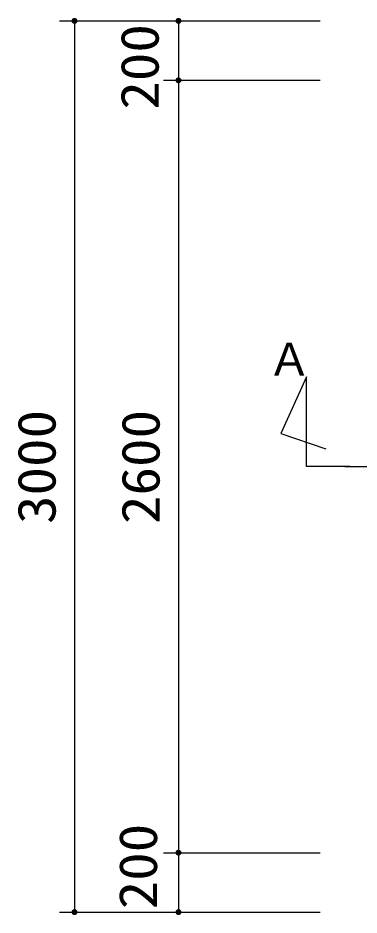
# Model space of a CAD drawing. Units: millimetres, scale not verified. Extents: x -14850 to 14850, y -10500 to 10500.
# Drawn here: x -11521 to -10373, y 4727 to 7747 of the extents above; entities that cross this region are included whole.
import ezdxf
from ezdxf.enums import TextEntityAlignment as Align

# ---------------------------------------------------------------- set-up
doc = ezdxf.new("R2010")
doc.units = ezdxf.units.MM
doc.header["$LTSCALE"] = 50
doc.linetypes.add('CHAIN1', pattern=[8, 5, -1, 1, -1])
for name, color, linetype, lineweight in [('0-0_0-2', 5, 'Continuous', 25), ('0-2_0-1', 5, 'Continuous', 25), ('0-4_0-3', 3, 'Continuous', 25)]:
    doc.layers.add(name, color=color, linetype=linetype, lineweight=lineweight)
doc.styles.add('ＭＳ ゴシック', font='')
doc.styles.get('ＭＳ ゴシック').set_extended_font_data('MS Gothic')

msp = doc.modelspace()

# ---------------------------------------------------------------- linework, layer by layer
at = {"layer": '0-0_0-2', "color": 2}
for p, q in [((-11380.62, 7736.87), (-10980.62, 7736.87)), ((-11330.62, 7736.87), (-11330.62, 4736.87)), ((-11030.62, 7736.87), (-10503.51, 7736.87)), ((-10980.62, 7736.87), (-10980.62, 7536.87)), ((-11030.62, 7536.87), (-10503.51, 7536.87)), ((-10980.62, 7536.87), (-10980.62, 4936.87)), ((-11030.62, 4936.87), (-10503.51, 4936.87)), ((-10980.62, 4936.87), (-10980.62, 4736.87)), ((-11380.62, 4736.87), (-10980.62, 4736.87)), ((-11030.62, 4736.87), (-10503.51, 4736.87))]:
    msp.add_line(p, q, dxfattribs=at)
at = {"layer": '0-0_0-2'}
for points in [[(-11333.11, 7746.56), (-11340.62, 7736.87), (-11334.3, 7746.17)], [(-11333.11, 7746.56), (-11330.62, 7736.87), (-11340.62, 7736.87)], [(-11334.3, 7746.17), (-11340.62, 7736.87), (-11340.6, 7737.5)], [(-11330.62, 7736.87), (-11340.54, 7735.62), (-11340.62, 7736.87)], [(-11334.3, 7746.17), (-11340.6, 7737.5), (-11335.44, 7745.63)], [(-11335.44, 7745.63), (-11340.6, 7737.5), (-11340.45, 7738.74)], [(-11330.62, 7736.87), (-11340.31, 7734.38), (-11340.54, 7735.62)], [(-11335.44, 7745.63), (-11340.45, 7738.74), (-11336.5, 7744.96)], [(-11336.5, 7744.96), (-11340.45, 7738.74), (-11340.13, 7739.96)], [(-11330.62, 7736.87), (-11339.92, 7733.19), (-11340.31, 7734.38)], [(-11336.5, 7744.96), (-11340.13, 7739.96), (-11337.47, 7744.16)], [(-11337.47, 7744.16), (-11340.13, 7739.96), (-11339.67, 7741.13)], [(-11330.62, 7736.87), (-11339.39, 7732.05), (-11339.92, 7733.19)], [(-11337.47, 7744.16), (-11339.67, 7741.13), (-11338.33, 7743.24)], [(-11338.33, 7743.24), (-11339.67, 7741.13), (-11339.07, 7742.23)], [(-11330.62, 7736.87), (-11338.71, 7730.99), (-11339.39, 7732.05)], [(-11330.62, 7736.87), (-11337.91, 7730.03), (-11338.71, 7730.99)], [(-11330.62, 7736.87), (-11337, 7729.17), (-11337.91, 7730.03)], [(-11330.62, 7736.87), (-11335.98, 7728.43), (-11337, 7729.17)], [(-11330.62, 7726.87), (-11335.98, 7728.43), (-11330.62, 7736.87)], [(-11331.88, 7746.79), (-11330.62, 7736.87), (-11333.11, 7746.56)], [(-11330.62, 7746.87), (-11330.62, 7736.87), (-11331.88, 7746.79)], [(-11329.99, 7746.85), (-11330.62, 7736.87), (-11330.62, 7746.87)], [(-11328.75, 7746.69), (-11330.62, 7736.87), (-11329.99, 7746.85)], [(-11327.53, 7746.38), (-11330.62, 7736.87), (-11328.75, 7746.69)], [(-11326.37, 7745.92), (-11330.62, 7736.87), (-11327.53, 7746.38)], [(-11325.26, 7745.31), (-11330.62, 7736.87), (-11326.37, 7745.92)], [(-11324.25, 7744.58), (-11330.62, 7736.87), (-11325.26, 7745.31)], [(-11324.25, 7744.58), (-11320.62, 7736.87), (-11330.62, 7736.87)], [(-11320.62, 7736.87), (-11330.62, 7726.87), (-11330.62, 7736.87)], [(-11320.62, 7736.87), (-11329.37, 7726.95), (-11330.62, 7726.87)], [(-11320.62, 7736.87), (-11328.14, 7727.18), (-11329.37, 7726.95)], [(-11320.62, 7736.87), (-11326.94, 7727.57), (-11328.14, 7727.18)], [(-11320.64, 7736.24), (-11326.94, 7727.57), (-11320.62, 7736.87)], [(-11320.64, 7736.24), (-11325.81, 7728.11), (-11326.94, 7727.57)], [(-11320.8, 7735), (-11325.81, 7728.11), (-11320.64, 7736.24)], [(-11320.8, 7735), (-11324.74, 7728.78), (-11325.81, 7728.11)], [(-11321.11, 7733.78), (-11324.74, 7728.78), (-11320.8, 7735)], [(-11321.11, 7733.78), (-11323.78, 7729.58), (-11324.74, 7728.78)], [(-11323.33, 7743.72), (-11320.62, 7736.87), (-11324.25, 7744.58)], [(-11321.57, 7732.61), (-11323.78, 7729.58), (-11321.11, 7733.78)], [(-11321.57, 7732.61), (-11322.92, 7730.5), (-11323.78, 7729.58)], [(-11322.53, 7742.75), (-11320.62, 7736.87), (-11323.33, 7743.72)], [(-11322.18, 7731.51), (-11322.92, 7730.5), (-11321.57, 7732.61)], [(-11321.86, 7741.69), (-11320.62, 7736.87), (-11322.53, 7742.75)], [(-11321.33, 7740.55), (-11320.62, 7736.87), (-11321.86, 7741.69)], [(-11320.94, 7739.36), (-11320.62, 7736.87), (-11321.33, 7740.55)], [(-11320.7, 7738.12), (-11320.62, 7736.87), (-11320.94, 7739.36)], [(-10983.11, 7746.56), (-10990.62, 7736.87), (-10984.3, 7746.17)], [(-10983.11, 7746.56), (-10980.62, 7736.87), (-10990.62, 7736.87)], [(-10984.3, 7746.17), (-10990.62, 7736.87), (-10990.6, 7737.5)], [(-10980.62, 7736.87), (-10990.54, 7735.62), (-10990.62, 7736.87)], [(-10984.3, 7746.17), (-10990.6, 7737.5), (-10985.44, 7745.63)], [(-10985.44, 7745.63), (-10990.6, 7737.5), (-10990.45, 7738.74)], [(-10980.62, 7736.87), (-10990.31, 7734.38), (-10990.54, 7735.62)], [(-10985.44, 7745.63), (-10990.45, 7738.74), (-10986.5, 7744.96)], [(-10986.5, 7744.96), (-10990.45, 7738.74), (-10990.13, 7739.96)], [(-10980.62, 7736.87), (-10989.92, 7733.19), (-10990.31, 7734.38)], [(-10986.5, 7744.96), (-10990.13, 7739.96), (-10987.47, 7744.16)], [(-10987.47, 7744.16), (-10990.13, 7739.96), (-10989.67, 7741.13)], [(-10980.62, 7736.87), (-10989.39, 7732.05), (-10989.92, 7733.19)], [(-10987.47, 7744.16), (-10989.67, 7741.13), (-10988.33, 7743.24)], [(-10988.33, 7743.24), (-10989.67, 7741.13), (-10989.07, 7742.23)], [(-10980.62, 7736.87), (-10988.71, 7730.99), (-10989.39, 7732.05)], [(-10980.62, 7736.87), (-10987.91, 7730.03), (-10988.71, 7730.99)], [(-10980.62, 7736.87), (-10987, 7729.17), (-10987.91, 7730.03)], [(-10980.62, 7736.87), (-10985.98, 7728.43), (-10987, 7729.17)], [(-10980.62, 7726.87), (-10985.98, 7728.43), (-10980.62, 7736.87)], [(-10981.88, 7746.79), (-10980.62, 7736.87), (-10983.11, 7746.56)], [(-10980.62, 7746.87), (-10980.62, 7736.87), (-10981.88, 7746.79)], [(-10979.99, 7746.85), (-10980.62, 7736.87), (-10980.62, 7746.87)], [(-10978.75, 7746.69), (-10980.62, 7736.87), (-10979.99, 7746.85)], [(-10977.53, 7746.38), (-10980.62, 7736.87), (-10978.75, 7746.69)], [(-10976.37, 7745.92), (-10980.62, 7736.87), (-10977.53, 7746.38)], [(-10975.26, 7745.31), (-10980.62, 7736.87), (-10976.37, 7745.92)], [(-10974.25, 7744.58), (-10980.62, 7736.87), (-10975.26, 7745.31)], [(-10974.25, 7744.58), (-10970.62, 7736.87), (-10980.62, 7736.87)], [(-10970.62, 7736.87), (-10980.62, 7726.87), (-10980.62, 7736.87)], [(-10970.62, 7736.87), (-10979.37, 7726.95), (-10980.62, 7726.87)], [(-10970.62, 7736.87), (-10978.14, 7727.18), (-10979.37, 7726.95)], [(-10970.62, 7736.87), (-10976.94, 7727.57), (-10978.14, 7727.18)], [(-10970.64, 7736.24), (-10976.94, 7727.57), (-10970.62, 7736.87)], [(-10970.64, 7736.24), (-10975.81, 7728.11), (-10976.94, 7727.57)], [(-10970.8, 7735), (-10975.81, 7728.11), (-10970.64, 7736.24)], [(-10970.8, 7735), (-10974.74, 7728.78), (-10975.81, 7728.11)], [(-10971.11, 7733.78), (-10974.74, 7728.78), (-10970.8, 7735)], [(-10971.11, 7733.78), (-10973.78, 7729.58), (-10974.74, 7728.78)], [(-10973.33, 7743.72), (-10970.62, 7736.87), (-10974.25, 7744.58)], [(-10971.57, 7732.61), (-10973.78, 7729.58), (-10971.11, 7733.78)], [(-10971.57, 7732.61), (-10972.92, 7730.5), (-10973.78, 7729.58)], [(-10972.53, 7742.75), (-10970.62, 7736.87), (-10973.33, 7743.72)], [(-10972.18, 7731.51), (-10972.92, 7730.5), (-10971.57, 7732.61)], [(-10971.86, 7741.69), (-10970.62, 7736.87), (-10972.53, 7742.75)], [(-10971.33, 7740.55), (-10970.62, 7736.87), (-10971.86, 7741.69)], [(-10970.94, 7739.36), (-10970.62, 7736.87), (-10971.33, 7740.55)], [(-10970.7, 7738.12), (-10970.62, 7736.87), (-10970.94, 7739.36)], [(-11330.62, 7726.87), (-11334.88, 7727.82), (-11335.98, 7728.43)], [(-11330.62, 7726.87), (-11333.71, 7727.36), (-11334.88, 7727.82)], [(-11330.62, 7726.87), (-11332.5, 7727.05), (-11333.71, 7727.36)], [(-11330.62, 7726.87), (-11331.25, 7726.89), (-11332.5, 7727.05)], [(-10980.62, 7726.87), (-10984.88, 7727.82), (-10985.98, 7728.43)], [(-10980.62, 7726.87), (-10983.71, 7727.36), (-10984.88, 7727.82)], [(-10980.62, 7726.87), (-10982.5, 7727.05), (-10983.71, 7727.36)], [(-10980.62, 7726.87), (-10981.25, 7726.89), (-10982.5, 7727.05)], [(-10983.11, 7546.56), (-10990.62, 7536.87), (-10984.3, 7546.17)], [(-10983.11, 7546.56), (-10980.62, 7536.87), (-10990.62, 7536.87)], [(-10984.3, 7546.17), (-10990.62, 7536.87), (-10990.6, 7537.5)], [(-10980.62, 7536.87), (-10990.54, 7535.62), (-10990.62, 7536.87)], [(-10984.3, 7546.17), (-10990.6, 7537.5), (-10985.44, 7545.63)], [(-10985.44, 7545.63), (-10990.6, 7537.5), (-10990.45, 7538.74)], [(-10980.62, 7536.87), (-10990.31, 7534.38), (-10990.54, 7535.62)], [(-10985.44, 7545.63), (-10990.45, 7538.74), (-10986.5, 7544.96)], [(-10986.5, 7544.96), (-10990.45, 7538.74), (-10990.13, 7539.96)], [(-10980.62, 7536.87), (-10989.92, 7533.19), (-10990.31, 7534.38)], [(-10986.5, 7544.96), (-10990.13, 7539.96), (-10987.47, 7544.16)], [(-10987.47, 7544.16), (-10990.13, 7539.96), (-10989.67, 7541.13)], [(-10980.62, 7536.87), (-10989.39, 7532.05), (-10989.92, 7533.19)], [(-10987.47, 7544.16), (-10989.67, 7541.13), (-10988.33, 7543.24)], [(-10988.33, 7543.24), (-10989.67, 7541.13), (-10989.07, 7542.23)], [(-10980.62, 7536.87), (-10988.71, 7530.99), (-10989.39, 7532.05)], [(-10980.62, 7536.87), (-10987.91, 7530.02), (-10988.71, 7530.99)], [(-10980.62, 7536.87), (-10987, 7529.17), (-10987.91, 7530.02)], [(-10980.62, 7536.87), (-10985.98, 7528.43), (-10987, 7529.17)], [(-10980.62, 7526.87), (-10985.98, 7528.43), (-10980.62, 7536.87)], [(-10980.62, 7526.87), (-10984.88, 7527.82), (-10985.98, 7528.43)], [(-10980.62, 7526.87), (-10983.71, 7527.36), (-10984.88, 7527.82)], [(-10980.62, 7526.87), (-10982.5, 7527.05), (-10983.71, 7527.36)], [(-10981.88, 7546.79), (-10980.62, 7536.87), (-10983.11, 7546.56)], [(-10980.62, 7526.87), (-10981.25, 7526.89), (-10982.5, 7527.05)], [(-10980.62, 7546.87), (-10980.62, 7536.87), (-10981.88, 7546.79)], [(-10979.99, 7546.85), (-10980.62, 7536.87), (-10980.62, 7546.87)], [(-10978.75, 7546.69), (-10980.62, 7536.87), (-10979.99, 7546.85)], [(-10977.53, 7546.38), (-10980.62, 7536.87), (-10978.75, 7546.69)], [(-10976.37, 7545.92), (-10980.62, 7536.87), (-10977.53, 7546.38)], [(-10975.26, 7545.31), (-10980.62, 7536.87), (-10976.37, 7545.92)], [(-10974.25, 7544.58), (-10980.62, 7536.87), (-10975.26, 7545.31)], [(-10974.25, 7544.58), (-10970.62, 7536.87), (-10980.62, 7536.87)], [(-10970.62, 7536.87), (-10980.62, 7526.87), (-10980.62, 7536.87)], [(-10970.62, 7536.87), (-10979.37, 7526.95), (-10980.62, 7526.87)], [(-10970.62, 7536.87), (-10978.14, 7527.18), (-10979.37, 7526.95)], [(-10970.62, 7536.87), (-10976.94, 7527.57), (-10978.14, 7527.18)], [(-10970.64, 7536.24), (-10976.94, 7527.57), (-10970.62, 7536.87)], [(-10970.64, 7536.24), (-10975.81, 7528.11), (-10976.94, 7527.57)], [(-10970.8, 7535), (-10975.81, 7528.11), (-10970.64, 7536.24)], [(-10970.8, 7535), (-10974.74, 7528.78), (-10975.81, 7528.11)], [(-10971.11, 7533.78), (-10974.74, 7528.78), (-10970.8, 7535)], [(-10971.11, 7533.78), (-10973.78, 7529.58), (-10974.74, 7528.78)], [(-10973.33, 7543.72), (-10970.62, 7536.87), (-10974.25, 7544.58)], [(-10971.57, 7532.61), (-10973.78, 7529.58), (-10971.11, 7533.78)], [(-10971.57, 7532.61), (-10972.92, 7530.5), (-10973.78, 7529.58)], [(-10972.53, 7542.75), (-10970.62, 7536.87), (-10973.33, 7543.72)], [(-10972.18, 7531.51), (-10972.92, 7530.5), (-10971.57, 7532.61)], [(-10971.86, 7541.69), (-10970.62, 7536.87), (-10972.53, 7542.75)], [(-10971.33, 7540.55), (-10970.62, 7536.87), (-10971.86, 7541.69)], [(-10970.94, 7539.36), (-10970.62, 7536.87), (-10971.33, 7540.55)], [(-10970.7, 7538.12), (-10970.62, 7536.87), (-10970.94, 7539.36)], [(-10986.5, 4944.96), (-10990.62, 4936.87), (-10987.47, 4944.16)], [(-10986.5, 4944.96), (-10980.62, 4936.87), (-10990.62, 4936.87)], [(-10987.47, 4944.16), (-10990.62, 4936.87), (-10990.6, 4937.5)], [(-10980.62, 4936.87), (-10990.54, 4935.62), (-10990.62, 4936.87)], [(-10987.47, 4944.16), (-10990.6, 4937.5), (-10988.33, 4943.24)], [(-10988.33, 4943.24), (-10990.6, 4937.5), (-10990.45, 4938.74)], [(-10980.62, 4936.87), (-10990.31, 4934.38), (-10990.54, 4935.62)], [(-10988.33, 4943.24), (-10990.45, 4938.74), (-10989.07, 4942.23)], [(-10989.07, 4942.23), (-10990.45, 4938.74), (-10990.13, 4939.96)], [(-10980.62, 4936.87), (-10989.92, 4933.19), (-10990.31, 4934.38)], [(-10989.07, 4942.23), (-10990.13, 4939.96), (-10989.67, 4941.13)], [(-10980.62, 4936.87), (-10989.39, 4932.05), (-10989.92, 4933.19)], [(-10980.62, 4936.87), (-10988.71, 4930.99), (-10989.39, 4932.05)], [(-10980.62, 4936.87), (-10987.91, 4930.02), (-10988.71, 4930.99)], [(-10980.62, 4936.87), (-10987, 4929.17), (-10987.91, 4930.02)], [(-10980.62, 4936.87), (-10985.98, 4928.43), (-10987, 4929.17)], [(-10985.44, 4945.63), (-10980.62, 4936.87), (-10986.5, 4944.96)], [(-10980.62, 4936.87), (-10984.88, 4927.82), (-10985.98, 4928.43)], [(-10984.3, 4946.17), (-10980.62, 4936.87), (-10985.44, 4945.63)], [(-10980.62, 4936.87), (-10983.71, 4927.36), (-10984.88, 4927.82)], [(-10983.11, 4946.56), (-10980.62, 4936.87), (-10984.3, 4946.17)], [(-10980.62, 4926.87), (-10983.71, 4927.36), (-10980.62, 4936.87)], [(-10980.62, 4926.87), (-10982.5, 4927.05), (-10983.71, 4927.36)], [(-10981.88, 4946.79), (-10980.62, 4936.87), (-10983.11, 4946.56)], [(-10980.62, 4926.87), (-10981.25, 4926.89), (-10982.5, 4927.05)], [(-10980.62, 4946.87), (-10980.62, 4936.87), (-10981.88, 4946.79)], [(-10979.99, 4946.85), (-10980.62, 4936.87), (-10980.62, 4946.87)], [(-10978.75, 4946.69), (-10980.62, 4936.87), (-10979.99, 4946.85)], [(-10977.53, 4946.38), (-10980.62, 4936.87), (-10978.75, 4946.69)], [(-10976.37, 4945.92), (-10980.62, 4936.87), (-10977.53, 4946.38)], [(-10976.37, 4945.92), (-10970.62, 4936.87), (-10980.62, 4936.87)], [(-10970.62, 4936.87), (-10980.62, 4926.87), (-10980.62, 4936.87)], [(-10970.62, 4936.87), (-10979.37, 4926.95), (-10980.62, 4926.87)], [(-10970.62, 4936.87), (-10978.14, 4927.18), (-10979.37, 4926.95)], [(-10970.62, 4936.87), (-10976.94, 4927.57), (-10978.14, 4927.18)], [(-10970.62, 4936.87), (-10975.81, 4928.11), (-10976.94, 4927.57)], [(-10975.26, 4945.31), (-10970.62, 4936.87), (-10976.37, 4945.92)], [(-10970.62, 4936.87), (-10974.74, 4928.78), (-10975.81, 4928.11)], [(-10974.25, 4944.58), (-10970.62, 4936.87), (-10975.26, 4945.31)], [(-10970.62, 4936.87), (-10973.78, 4929.58), (-10974.74, 4928.78)], [(-10973.33, 4943.72), (-10970.62, 4936.87), (-10974.25, 4944.58)], [(-10970.64, 4936.24), (-10973.78, 4929.58), (-10970.62, 4936.87)], [(-10970.64, 4936.24), (-10972.92, 4930.5), (-10973.78, 4929.58)], [(-10972.53, 4942.75), (-10970.62, 4936.87), (-10973.33, 4943.72)], [(-10970.8, 4935), (-10972.92, 4930.5), (-10970.64, 4936.24)], [(-10970.8, 4935), (-10972.18, 4931.51), (-10972.92, 4930.5)], [(-10971.86, 4941.69), (-10970.62, 4936.87), (-10972.53, 4942.75)], [(-10971.11, 4933.78), (-10972.18, 4931.51), (-10970.8, 4935)], [(-10971.11, 4933.78), (-10971.57, 4932.61), (-10972.18, 4931.51)], [(-10971.33, 4940.55), (-10970.62, 4936.87), (-10971.86, 4941.69)], [(-10970.94, 4939.36), (-10970.62, 4936.87), (-10971.33, 4940.55)], [(-10970.7, 4938.12), (-10970.62, 4936.87), (-10970.94, 4939.36)], [(-11337.47, 4744.16), (-11340.62, 4736.87), (-11340.6, 4737.5)], [(-11337.47, 4744.16), (-11330.62, 4736.87), (-11340.62, 4736.87)], [(-11337.47, 4744.16), (-11340.6, 4737.5), (-11338.33, 4743.25)], [(-11338.33, 4743.25), (-11340.6, 4737.5), (-11340.45, 4738.75)], [(-11338.33, 4743.25), (-11340.45, 4738.75), (-11339.07, 4742.23)], [(-11339.07, 4742.23), (-11340.45, 4738.75), (-11340.13, 4739.96)], [(-11339.07, 4742.23), (-11340.13, 4739.96), (-11339.67, 4741.13)], [(-11336.5, 4744.96), (-11330.62, 4736.87), (-11337.47, 4744.16)], [(-11335.44, 4745.63), (-11330.62, 4736.87), (-11336.5, 4744.96)], [(-11334.3, 4746.17), (-11330.62, 4736.87), (-11335.44, 4745.63)], [(-11333.11, 4746.56), (-11330.62, 4736.87), (-11334.3, 4746.17)], [(-11331.88, 4746.79), (-11330.62, 4736.87), (-11333.11, 4746.56)], [(-11330.62, 4746.87), (-11330.62, 4736.87), (-11331.88, 4746.79)], [(-11329.99, 4746.85), (-11330.62, 4736.87), (-11330.62, 4746.87)], [(-11328.75, 4746.69), (-11330.62, 4736.87), (-11329.99, 4746.85)], [(-11327.53, 4746.38), (-11330.62, 4736.87), (-11328.75, 4746.69)], [(-11326.37, 4745.92), (-11330.62, 4736.87), (-11327.53, 4746.38)], [(-11326.37, 4745.92), (-11320.62, 4736.87), (-11330.62, 4736.87)], [(-11325.26, 4745.32), (-11320.62, 4736.87), (-11326.37, 4745.92)], [(-11324.25, 4744.58), (-11320.62, 4736.87), (-11325.26, 4745.32)], [(-11323.33, 4743.72), (-11320.62, 4736.87), (-11324.25, 4744.58)], [(-11322.53, 4742.75), (-11320.62, 4736.87), (-11323.33, 4743.72)], [(-11321.86, 4741.69), (-11320.62, 4736.87), (-11322.53, 4742.75)], [(-11321.33, 4740.55), (-11320.62, 4736.87), (-11321.86, 4741.69)], [(-10987.47, 4744.16), (-10990.62, 4736.87), (-10990.6, 4737.5)], [(-10987.47, 4744.16), (-10980.62, 4736.87), (-10990.62, 4736.87)], [(-10987.47, 4744.16), (-10990.6, 4737.5), (-10988.33, 4743.25)], [(-10988.33, 4743.25), (-10990.6, 4737.5), (-10990.45, 4738.75)], [(-10988.33, 4743.25), (-10990.45, 4738.75), (-10989.07, 4742.23)], [(-10989.07, 4742.23), (-10990.45, 4738.75), (-10990.13, 4739.96)], [(-10989.07, 4742.23), (-10990.13, 4739.96), (-10989.67, 4741.13)], [(-10986.5, 4744.96), (-10980.62, 4736.87), (-10987.47, 4744.16)], [(-10985.44, 4745.63), (-10980.62, 4736.87), (-10986.5, 4744.96)], [(-10984.3, 4746.17), (-10980.62, 4736.87), (-10985.44, 4745.63)], [(-10983.11, 4746.56), (-10980.62, 4736.87), (-10984.3, 4746.17)], [(-10981.88, 4746.79), (-10980.62, 4736.87), (-10983.11, 4746.56)], [(-10980.62, 4746.87), (-10980.62, 4736.87), (-10981.88, 4746.79)], [(-10979.99, 4746.85), (-10980.62, 4736.87), (-10980.62, 4746.87)], [(-10978.75, 4746.69), (-10980.62, 4736.87), (-10979.99, 4746.85)], [(-10977.53, 4746.38), (-10980.62, 4736.87), (-10978.75, 4746.69)], [(-10976.37, 4745.92), (-10980.62, 4736.87), (-10977.53, 4746.38)], [(-10976.37, 4745.92), (-10970.62, 4736.87), (-10980.62, 4736.87)], [(-10975.26, 4745.32), (-10970.62, 4736.87), (-10976.37, 4745.92)], [(-10974.25, 4744.58), (-10970.62, 4736.87), (-10975.26, 4745.32)], [(-10973.33, 4743.72), (-10970.62, 4736.87), (-10974.25, 4744.58)], [(-10972.53, 4742.75), (-10970.62, 4736.87), (-10973.33, 4743.72)], [(-10971.86, 4741.69), (-10970.62, 4736.87), (-10972.53, 4742.75)], [(-10971.33, 4740.55), (-10970.62, 4736.87), (-10971.86, 4741.69)], [(-11330.62, 4736.87), (-11340.54, 4735.62), (-11340.62, 4736.87)], [(-11330.62, 4736.87), (-11340.31, 4734.38), (-11340.54, 4735.62)], [(-11330.62, 4736.87), (-11339.92, 4733.19), (-11340.31, 4734.38)], [(-11330.62, 4736.87), (-11339.39, 4732.05), (-11339.92, 4733.19)], [(-11330.62, 4736.87), (-11338.71, 4730.99), (-11339.39, 4732.05)], [(-11330.62, 4736.87), (-11337.91, 4730.03), (-11338.71, 4730.99)], [(-11330.62, 4736.87), (-11337, 4729.17), (-11337.91, 4730.03)], [(-11330.62, 4736.87), (-11335.98, 4728.43), (-11337, 4729.17)], [(-11330.62, 4736.87), (-11334.88, 4727.82), (-11335.98, 4728.43)], [(-11330.62, 4736.87), (-11333.71, 4727.36), (-11334.88, 4727.82)], [(-11330.62, 4726.87), (-11333.71, 4727.36), (-11330.62, 4736.87)], [(-11330.62, 4726.87), (-11332.5, 4727.05), (-11333.71, 4727.36)], [(-11330.62, 4726.87), (-11331.25, 4726.89), (-11332.5, 4727.05)], [(-11320.62, 4736.87), (-11330.62, 4726.87), (-11330.62, 4736.87)], [(-11320.62, 4736.87), (-11329.37, 4726.95), (-11330.62, 4726.87)], [(-11320.62, 4736.87), (-11328.14, 4727.19), (-11329.37, 4726.95)], [(-11320.62, 4736.87), (-11326.94, 4727.57), (-11328.14, 4727.19)], [(-11320.62, 4736.87), (-11325.81, 4728.11), (-11326.94, 4727.57)], [(-11320.62, 4736.87), (-11324.74, 4728.78), (-11325.81, 4728.11)], [(-11320.62, 4736.87), (-11323.78, 4729.58), (-11324.74, 4728.78)], [(-11320.62, 4736.87), (-11322.92, 4730.5), (-11323.78, 4729.58)], [(-11320.64, 4736.24), (-11322.92, 4730.5), (-11320.62, 4736.87)], [(-11320.8, 4735), (-11322.92, 4730.5), (-11320.64, 4736.24)], [(-11320.8, 4735), (-11322.18, 4731.51), (-11322.92, 4730.5)], [(-11321.11, 4733.78), (-11322.18, 4731.51), (-11320.8, 4735)], [(-11321.11, 4733.78), (-11321.57, 4732.61), (-11322.18, 4731.51)], [(-11320.94, 4739.36), (-11320.62, 4736.87), (-11321.33, 4740.55)], [(-11320.7, 4738.13), (-11320.62, 4736.87), (-11320.94, 4739.36)], [(-10980.62, 4736.87), (-10990.54, 4735.62), (-10990.62, 4736.87)], [(-10980.62, 4736.87), (-10990.31, 4734.38), (-10990.54, 4735.62)], [(-10980.62, 4736.87), (-10989.92, 4733.19), (-10990.31, 4734.38)], [(-10980.62, 4736.87), (-10989.39, 4732.05), (-10989.92, 4733.19)], [(-10980.62, 4736.87), (-10988.71, 4730.99), (-10989.39, 4732.05)], [(-10980.62, 4736.87), (-10987.91, 4730.03), (-10988.71, 4730.99)], [(-10980.62, 4736.87), (-10987, 4729.17), (-10987.91, 4730.03)], [(-10980.62, 4736.87), (-10985.98, 4728.43), (-10987, 4729.17)], [(-10980.62, 4736.87), (-10984.88, 4727.82), (-10985.98, 4728.43)], [(-10980.62, 4736.87), (-10983.71, 4727.36), (-10984.88, 4727.82)], [(-10980.62, 4726.87), (-10983.71, 4727.36), (-10980.62, 4736.87)], [(-10980.62, 4726.87), (-10982.5, 4727.05), (-10983.71, 4727.36)], [(-10980.62, 4726.87), (-10981.25, 4726.89), (-10982.5, 4727.05)], [(-10970.62, 4736.87), (-10980.62, 4726.87), (-10980.62, 4736.87)], [(-10970.62, 4736.87), (-10979.37, 4726.95), (-10980.62, 4726.87)], [(-10970.62, 4736.87), (-10978.14, 4727.19), (-10979.37, 4726.95)], [(-10970.62, 4736.87), (-10976.94, 4727.57), (-10978.14, 4727.19)], [(-10970.62, 4736.87), (-10975.81, 4728.11), (-10976.94, 4727.57)], [(-10970.62, 4736.87), (-10974.74, 4728.78), (-10975.81, 4728.11)], [(-10970.62, 4736.87), (-10973.78, 4729.58), (-10974.74, 4728.78)], [(-10970.62, 4736.87), (-10972.92, 4730.5), (-10973.78, 4729.58)], [(-10970.64, 4736.24), (-10972.92, 4730.5), (-10970.62, 4736.87)], [(-10970.8, 4735), (-10972.92, 4730.5), (-10970.64, 4736.24)], [(-10970.8, 4735), (-10972.18, 4731.51), (-10972.92, 4730.5)], [(-10971.11, 4733.78), (-10972.18, 4731.51), (-10970.8, 4735)], [(-10971.11, 4733.78), (-10971.57, 4732.61), (-10972.18, 4731.51)], [(-10970.94, 4739.36), (-10970.62, 4736.87), (-10971.33, 4740.55)], [(-10970.7, 4738.13), (-10970.62, 4736.87), (-10970.94, 4739.36)]]:
    msp.add_solid(points, dxfattribs=at)
at = {"layer": '0-2_0-1', "color": 3}
msp.add_lwpolyline([(-10403.48, 6236.87), (-10549.84, 6236.87), (-10549.84, 6538.37), (-10636.35, 6348.04), (-10484.95, 6296.13)], dxfattribs=at)
at = {"layer": '0-4_0-3', "linetype": 'CHAIN1'}
msp.add_line((-10421.01, 6236.87), (-5801.06, 6236.87), dxfattribs=at)

# ---------------------------------------------------------------- texts
at = {"layer": '0-0_0-2', "color": 4, "style": 'ＭＳ ゴシック', "width": 1.1}
for s, p in [('200', (-11008.63, 7437.98)), ('3000', (-11355.62, 6043.12)), ('2600', (-11005.62, 6043.12)), ('200', (-11014.23, 4746.05))]:
    msp.add_text(s, height=128.4, rotation=90, dxfattribs=at).set_placement(p, align=Align.BOTTOM_LEFT)
at = {"layer": '0-2_0-1', "color": 4, "style": 'ＭＳ ゴシック'}
msp.add_text('Ａ', height=110, dxfattribs=at).set_placement((-10682.01, 6510.02), align=Align.BOTTOM_LEFT)

doc.saveas('drawing.dxf')
